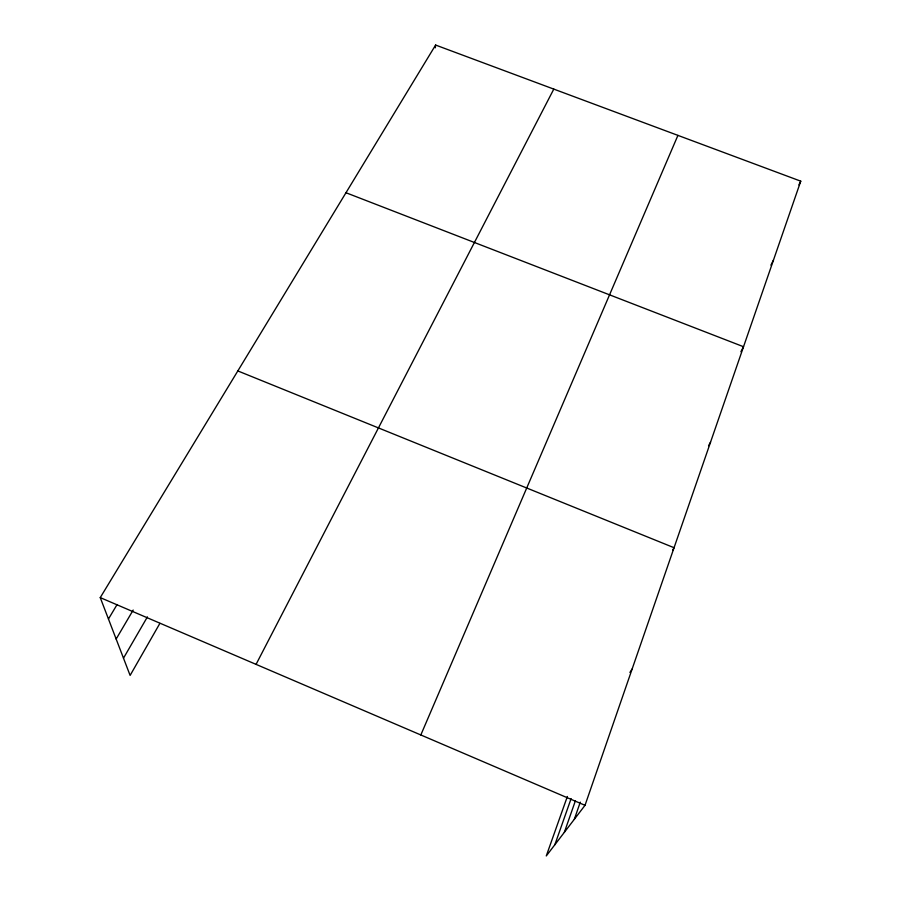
<?xml version="1.0" encoding="UTF-8"?>
<svg xmlns="http://www.w3.org/2000/svg" width="901" height="901" viewBox="0 0 901 901"><rect width="100%" height="100%" fill="white"/><g stroke="black" fill="none" stroke-linecap="round" stroke-linejoin="round"><path stroke-width="1.35" d="M435.307 47.821L435.611 45.05L800.752 181.169L585.019 805.314L546.276 855.95L567.371 796.473M574.32 819.302L580.289 802.138M564.341 832.344L575.435 800.696M554.836 844.766L571.11 798.624M420.823 734.968L677.924 135.375M798.894 184.908L800.752 181.169M770.907 265.142L773.463 260.13M256.064 664.375L553.8 89.109M740.904 351.694L743.528 346.727L345.973 192.735M708.558 445.736L710.551 442.121M159.871 623.391L130.116 675.423L100.248 597.611L435.611 45.05M123.493 658.158L147.415 616.881M116.15 639.034L133.179 610.056M672.642 550.117L674.061 547.718L237.819 370.93M108.458 619.01L117.062 604.594M629.912 672.439L632.13 669.004M100.248 597.611L585.019 805.314"/></g></svg>
